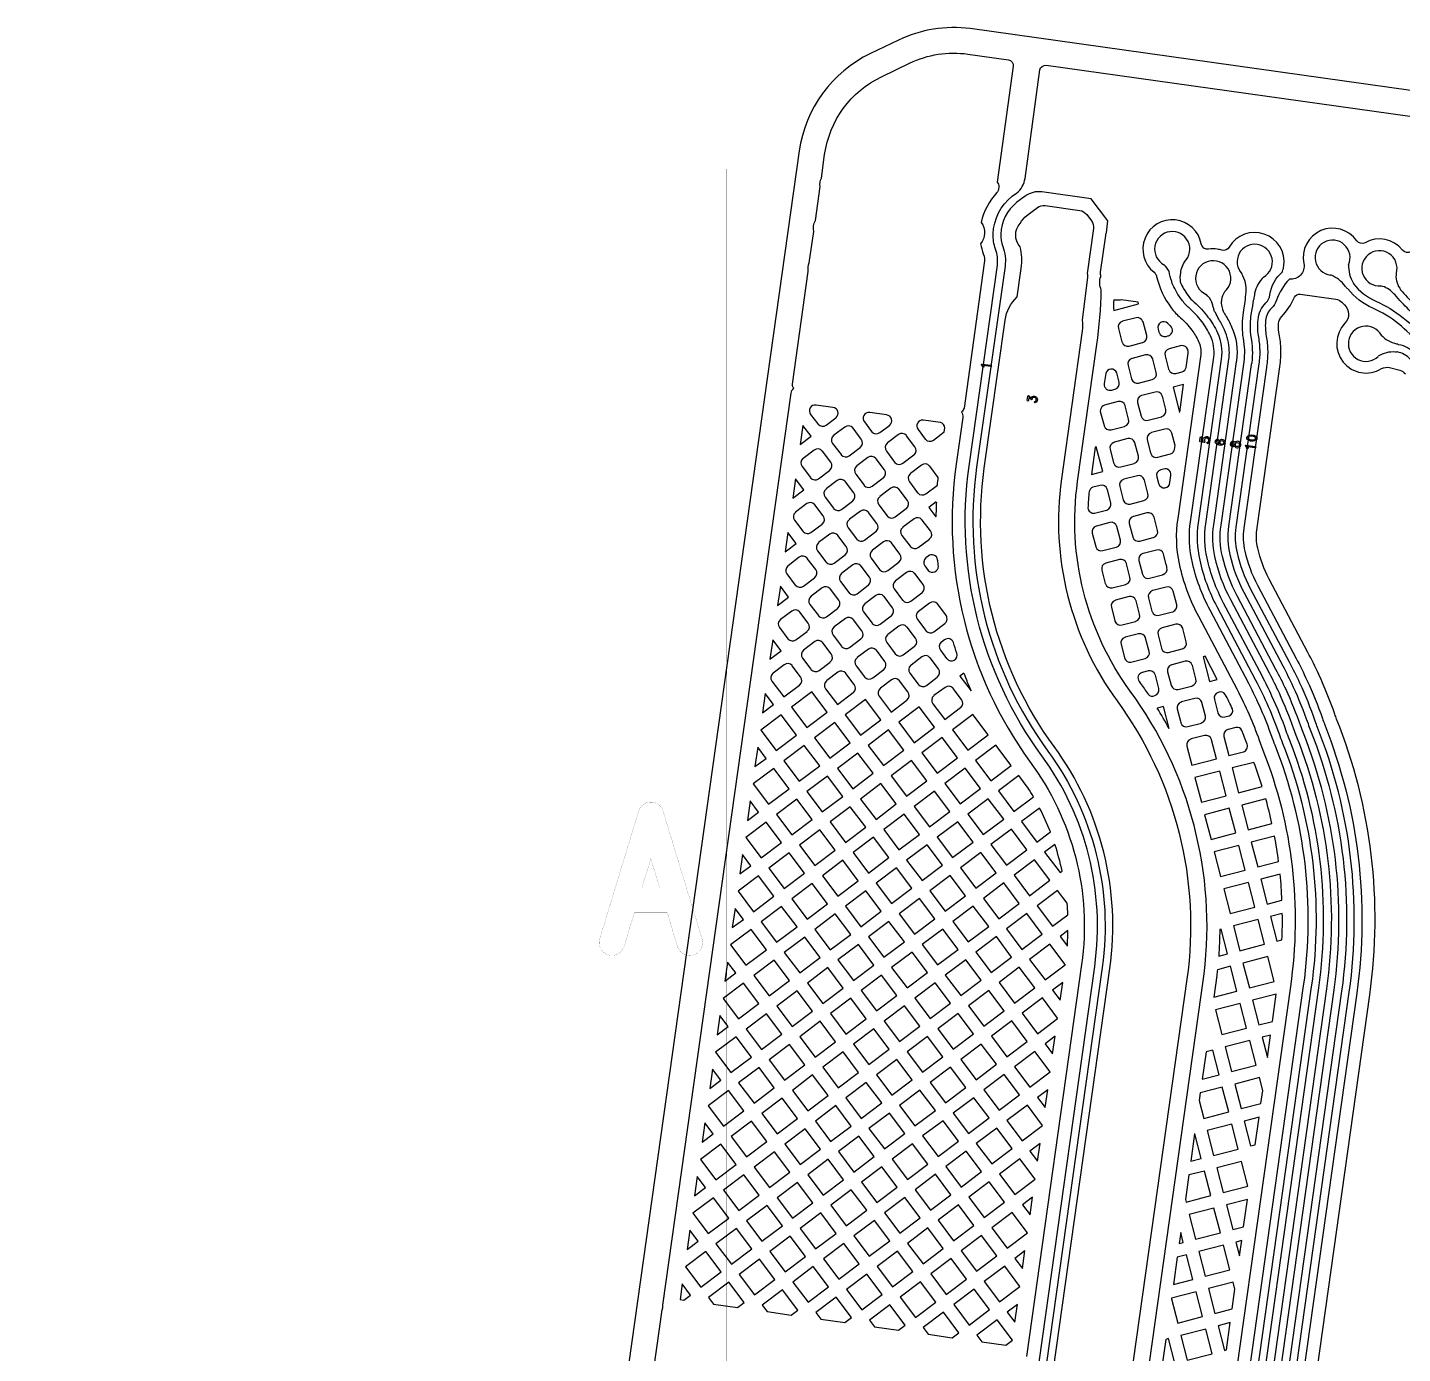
# Model space of a CAD drawing. Extents: x 150 to 463, y 50 to 272.
# Drawn here: x 189.76 to 200.52, y 166.16 to 176.54 of the extents above; entities that cross this region are included whole.
import ezdxf

# ---------------------------------------------------------------- set-up
doc = ezdxf.new("R2010")
doc.units = 0
for name, color, linetype in [('bak_bak_btr2-bcq4636', 9, 'Continuous'), ('bak_outline', 8, 'Continuous'), ('biaozhu1', 5, 'Continuous'), ('quyukuang', 6, 'Continuous')]:
    doc.layers.add(name, color=color, linetype=linetype)

# ---------------------------------------------------------------- blocks, each defined once
blk = doc.blocks.new('PAD_R6')
at = {"layer": 'quyukuang', "const_width": 0.5}
blk.add_lwpolyline([(0.25, 0, 1), (-0.25, 0, 1)], format="xyb", close=True, dxfattribs=at)

msp = doc.modelspace()

# ---------------------------------------------------------------- linework, layer by layer
at = {"layer": 'bak_bak_btr2-bcq4636'}
for p, q in [((198.806, 173.742), (198.725, 173.721)), ((195.826, 173.423), (195.805, 173.272)), ((195.767, 173.003), (195.746, 172.852)), ((196.87, 172.823), (196.812, 172.779)), ((196.812, 172.779), (196.867, 172.706)), ((195.708, 172.583), (195.687, 172.432)), ((195.649, 172.163), (195.627, 172.012)), ((195.59, 171.743), (195.568, 171.592)), ((197.086, 171.483), (197.055, 171.46)), ((197.055, 171.46), (197.142, 171.345)), ((195.531, 171.323), (195.509, 171.172)), ((195.472, 170.903), (195.45, 170.752)), ((195.413, 170.483), (195.391, 170.331)), ((197.679, 170.427), (197.538, 170.321)), ((197.799, 170.142), (197.718, 170.081)), ((195.354, 170.063), (195.332, 169.911)), ((195.295, 169.642), (195.273, 169.491)), ((199.579, 169.603), (199.486, 169.579)), ((197.901, 169.468), (197.84, 169.422)), ((197.84, 169.422), (197.896, 169.347)), ((195.235, 169.222), (195.214, 169.071)), ((197.86, 169.061), (197.781, 169.002)), ((197.84, 168.923), (197.86, 169.061)), ((197.781, 169.002), (197.84, 168.923)), ((199.532, 168.971), (199.346, 168.923)), ((195.176, 168.802), (195.155, 168.651)), ((197.801, 168.641), (197.722, 168.582)), ((197.722, 168.582), (197.781, 168.503)), ((197.781, 168.503), (197.801, 168.641)), ((199.487, 168.65), (199.421, 168.633)), ((199.421, 168.633), (199.462, 168.474)), ((199.462, 168.474), (199.487, 168.65)), ((195.117, 168.382), (195.096, 168.231)), ((197.742, 168.221), (197.663, 168.162)), ((197.663, 168.162), (197.722, 168.083)), ((197.722, 168.083), (197.742, 168.221)), ((195.058, 167.962), (195.037, 167.811)), ((199.397, 168.007), (199.281, 167.977)), ((197.682, 167.801), (197.603, 167.741)), ((197.603, 167.741), (197.663, 167.662)), ((197.663, 167.662), (197.682, 167.801)), ((194.999, 167.542), (194.978, 167.391)), ((197.623, 167.381), (197.545, 167.321)), ((197.545, 167.321), (197.604, 167.242)), ((197.604, 167.242), (197.623, 167.381)), ((199.306, 167.364), (199.141, 167.321)), ((194.94, 167.122), (194.919, 166.971)), ((198.784, 167.104), (198.772, 167.019)), ((197.564, 166.961), (197.486, 166.901)), ((197.545, 166.822), (197.564, 166.961)), ((199.261, 167.042), (199.216, 167.03)), ((199.216, 167.03), (199.244, 166.921)), ((199.244, 166.921), (199.261, 167.042)), ((197.486, 166.901), (197.545, 166.822)), ((194.881, 166.702), (194.864, 166.581)), ((197.505, 166.541), (197.426, 166.481)), ((197.486, 166.402), (197.505, 166.541)), ((197.426, 166.481), (197.486, 166.402)), ((199.171, 166.399), (199.076, 166.374))]:
    msp.add_line(p, q, dxfattribs=at)
for points in [[(194.077, 161.892), (194.725, 166.5, -0.0751), (194.73, 166.514, -0.086073), (194.73, 166.535), (195.733, 173.674, -0.179904), (195.754, 173.713, -0.179942), (195.743, 173.746), (195.867, 174.628, -0.123786), (195.876, 174.695), (195.911, 174.94, -0.16398), (195.923, 175.027), (195.96, 175.292, -0.12381), (195.97, 175.359), (195.996, 175.543, -0.250662), (196.441, 176.152), (196.661, 176.258, -0.148015), (197.118, 176.329), (197.435, 176.285, -0.356816), (197.473, 176.234), (197.346, 175.327, -0.205323), (197.36, 175.29), (197.357, 175.268, -0.131709), (197.344, 175.245, 0.136468), (197.222, 175.012, -0.342463), (197.217, 174.843, 0.048256), (197.238, 174.766, -0.124985), (197.246, 174.692), (197.087, 173.557, -0.17993), (197.067, 173.528, -0.179919), (197.077, 173.485), (197.025, 173.118, 0.193335), (197.6, 170.793, -0.197754), (198.008, 169.203), (197.577, 166.135, -0.08888)], [(196.881, 160.452), (198.11, 169.188, 0.195218), (197.696, 170.837, -0.195143), (197.127, 173.104), (197.348, 174.678, 0.125066), (197.334, 174.802, -0.098051), (197.315, 174.922, -0.222291), (197.465, 175.216), (197.498, 175.241, 0.19706), (197.565, 175.356), (197.68, 176.205, -0.357928), (197.731, 176.243), (205.284, 175.182, -0.356301)], [(197.66, 159.826), (198.967, 169.13, 0.190023), (198.388, 171.343, -0.195123), (197.976, 172.984), (198.127, 174.055, 0.028956), (198.162, 174.483, -0.197371), (198.158, 174.587, 0.01069), (198.156, 174.605, -0.081599), (198.155, 174.621), (198.196, 174.91, -0.104017), (198.203, 174.93), (198.212, 175.025), (198.083, 175.196), (197.695, 175.25, 0.195782), (197.567, 175.218), (197.501, 175.169, 0.22235), (197.375, 174.92, 0.097858), (197.391, 174.823, -0.124847), (197.408, 174.669), (197.186, 173.096, 0.195162), (197.744, 170.872, -0.195189), (198.169, 169.18), (196.938, 160.432, -0.201217)], [(196.93, 159.93), (198.229, 169.172, 0.195238), (197.793, 170.908, -0.195111), (197.246, 173.088), (197.409, 174.247, -0.172379), (197.503, 174.428), (197.535, 174.652, 0.096714), (197.526, 174.821, -0.382092), (197.527, 175.004, -0.101436), (197.579, 175.066), (197.661, 175.128, -0.16244), (197.722, 175.144), (197.994, 175.106, -0.162442), (198.048, 175.074), (198.085, 175.025, -0.162431), (198.101, 174.964), (198.051, 174.611, -0.072612), (198.054, 174.583), (198.012, 174.247, -0.070315), (198.012, 174.162), (197.85, 173.003, 0.195155), (198.285, 171.267, -0.19517), (198.832, 169.087), (197.533, 159.845, -0.178462)], [(198.784, 159.604), (200.103, 168.987, 0.129965), (199.855, 171.057, -0.008801), (199.836, 171.108, 0.02347), (199.717, 171.404, 0.013548), (199.635, 171.569), (199.331, 172.144, -0.064131), (199.227, 172.425, -0.092579), (199.218, 172.625), (199.398, 173.905, 0.041226), (199.405, 174.014, -0.02895), (199.404, 174.017, 0.041292), (199.392, 174.126, -0.065282), (199.389, 174.25, -0.170572), (199.451, 174.383, 0.161593), (199.482, 174.444, -0.179764), (199.58, 174.626), (199.581, 174.63, 0.046172), (199.591, 174.671, 0.824101), (199.164, 174.818, -0.34744), (199.105, 174.795, 0.038628), (199.07, 174.802, 0.074719), (199.002, 174.802, -0.408297), (198.944, 174.843, 1.449107), (198.575, 174.621)], [(200.586, 174.784, -0.385601), (200.519, 174.795, 0.366623), (200.227, 174.853, -0.384502), (200.161, 174.868, 0.816727), (199.747, 174.689, -0.515641), (199.634, 174.567, 0.10393), (199.533, 174.402, -0.10909), (199.494, 174.34, 0.170917), (199.448, 174.244, 0.064914), (199.451, 174.136, -0.039416), (199.464, 174.022, -0.03115), (199.464, 174.019, -0.042576), (199.458, 173.897, -0.01966), (199.454, 173.876), (199.277, 172.617, 0.09276), (199.285, 172.438, 0.064084), (199.384, 172.172), (199.688, 171.597, -0.01356), (199.771, 171.429, -0.02348), (199.893, 171.128, 0.008145), (199.91, 171.083, -0.031009), (199.911, 171.079, -0.129958), (200.162, 168.979), (198.843, 159.596, -0.171246)], [(198.575, 174.621), (198.583, 174.611, -0.131128), (198.595, 174.588, 0.106139), (198.709, 174.343, 0.053546), (198.782, 174.265, -0.053498), (198.87, 174.169, -0.052892), (198.923, 174.08, -0.132253), (198.94, 173.977), (198.76, 172.694, 0.091975), (198.771, 172.34, 0.067399), (198.922, 171.928), (199.225, 171.354, -0.036746), (199.398, 170.958), (199.427, 170.881, -0.131039), (199.642, 169.031), (198.334, 159.73, -0.163327), (196.639, 156.338, 0.131967), (195.213, 153.879), (195.165, 153.683, 0.021614), (195.078, 153.218), (188.652, 107.495, 0.030161), (188.537, 106.05, 0.077088), (189.033, 102.399)], [(200.098, 174.68, 0.149414), (200.134, 174.538, -0.05097), (200.136, 174.532, 0.124583), (200.311, 174.395, -0.127127), (200.701, 174.085), (201.614, 172.874, -0.198996), (201.731, 172.418), (200.029, 160.302, -0.012848), (199.941, 159.775), (199.894, 159.444, -0.170085), (197.668, 155.135, 0.036039), (197.312, 154.693, 0.094193), (196.714, 153.348), (196.696, 153.269, 0.017656), (196.647, 152.995), (190.198, 107.106, 0.197313)], [(200.471, 174.615, 0.202262), (200.498, 174.498, -0.1152), (200.505, 174.485, 0.024082), (200.612, 174.371, -0.038219), (200.782, 174.178), (201.71, 172.946, -0.198783), (201.85, 172.401), (200.147, 160.285, -0.012779), (200.059, 159.755), (200.013, 159.427, -0.169928), (197.753, 155.05, 0.035783), (197.41, 154.625, 0.094144), (196.831, 153.321), (196.814, 153.243, 0.017658), (196.766, 152.978), (190.316, 107.089, 0.19731)], [(198.437, 159.716), (199.746, 169.036, 0.129699), (199.523, 170.919, -0.009719), (199.496, 170.988, 0.037054), (199.316, 171.401), (199.013, 171.976, -0.066872), (198.872, 172.359, -0.014811), (198.863, 172.409, -0.074757), (198.86, 172.667), (199.042, 173.957, 0.072791), (199.041, 174.044, 0.069036), (199.016, 174.124, 0.054867), (198.949, 174.235, 0.051539), (198.85, 174.342, -0.054037), (198.791, 174.406, -0.063408), (198.723, 174.524, -0.209174), (198.714, 174.549, -0.038907), (198.692, 174.63, 0.086484), (198.652, 174.681)], [(198.813, 174.703, 0.144534), (198.78, 174.601, -0.121098), (198.776, 174.586, 0.004579), (198.776, 174.583, -0.035928), (198.779, 174.547, 0.065116), (198.841, 174.439, 0.051714), (198.889, 174.387, -0.051544), (198.997, 174.271, -0.054721), (199.071, 174.148, -0.146363), (199.1, 173.942), (198.92, 172.659, 0.090793), (198.932, 172.368, 0.066143), (199.066, 172.004), (199.369, 171.429, -0.037057), (199.553, 171.008, 0.009402), (199.578, 170.943, -0.021902), (199.579, 170.941, -0.129685), (199.806, 169.028), (198.496, 159.707, -0.163762)], [(198.674, 159.682), (199.984, 169.003, 0.129994), (199.744, 171.013, -0.008857), (199.723, 171.068, 0.023473), (199.608, 171.354, 0.013549), (199.529, 171.513), (199.225, 172.088, -0.064114), (199.11, 172.397, -0.092429), (199.099, 172.642), (199.279, 173.921, 0.086152), (199.274, 174.105, -0.074881), (199.272, 174.283), (199.281, 174.347, -0.093061), (199.284, 174.357), (199.291, 174.409, -0.081961), (199.291, 174.42, -0.033864), (199.296, 174.464, 0.146395), (199.262, 174.61)], [(190.138, 107.114), (196.588, 153.004, -0.017657), (196.638, 153.282), (196.655, 153.361, -0.130859), (197.626, 155.178, 0.170248), (199.835, 159.456), (199.882, 159.786, 0.012866), (199.969, 160.31), (201.672, 172.426, 0.198996), (201.566, 172.838), (200.653, 174.049, 0.127162), (200.287, 174.34, -0.122223), (200.092, 174.492, -0.174433), (200.076, 174.508, -0.034462), (200.073, 174.511, 0.138387), (199.957, 174.6)], [(190.257, 107.098), (196.706, 152.987, -0.017658), (196.755, 153.256), (196.772, 153.335, -0.130433), (197.71, 155.092, -0.01794), (197.711, 155.093, 0.021406), (198.152, 155.548, 0.148454), (199.955, 159.448), (200, 159.766, 0.012793), (200.088, 160.294), (201.791, 172.41, 0.198786), (201.662, 172.91), (200.734, 174.142, 0.038253), (200.57, 174.328, -0.024255), (200.459, 174.447, -0.137379), (200.446, 174.459, 0.143456), (200.351, 174.515)], [(199.433, 174.585, 0.143965), (199.361, 174.455, -0.033993), (199.355, 174.411, -0.08162), (199.351, 174.401), (199.342, 174.34, -0.093061), (199.339, 174.329), (199.331, 174.275, 0.074813), (199.333, 174.115, -0.041512), (199.344, 174.015, -0.042889), (199.339, 173.913, -0.025261), (199.336, 173.898), (199.158, 172.633, 0.092531), (199.168, 172.411, 0.064074), (199.278, 172.116), (199.582, 171.541, -0.013574), (199.662, 171.379, -0.023458), (199.78, 171.088, 0.008846), (199.8, 171.035, -0.129981), (200.043, 168.995), (198.733, 159.673, -0.137366)], [(198.555, 159.699), (199.865, 169.02, 0.129979), (199.633, 170.968, -0.009185), (199.61, 171.029, 0.023426), (199.498, 171.304, 0.013547), (199.423, 171.457), (199.119, 172.032, -0.06659), (198.99, 172.383, -0.090056), (198.979, 172.651), (199.161, 173.941, 0.040974), (199.164, 174.009, 0.097728), (199.127, 174.17, 0.033531), (199.082, 174.255, -0.036001), (199.055, 174.306, -0.173854), (199.045, 174.326, 0.008146), (199.044, 174.331, -0.016977), (199.036, 174.357, -0.004491), (199.028, 174.387, 0.101179), (198.982, 174.449)], [(199.126, 174.468, 0.09275), (199.103, 174.405, 0.040139), (199.101, 174.376, -0.043186), (199.11, 174.332, -0.026093), (199.11, 174.329, 0.035469), (199.133, 174.286, -0.03351), (199.182, 174.195, -0.140597), (199.22, 173.929, -0.036756), (199.219, 173.925, -0.008072), (199.218, 173.92), (199.039, 172.643, 0.090059), (199.048, 172.397, 0.06659), (199.172, 172.06), (199.476, 171.485, -0.013562), (199.553, 171.329, -0.023461), (199.666, 171.048, 0.009066), (199.688, 170.99, -0.025269), (199.689, 170.987, -0.020791), (199.69, 170.985, -0.129635), (199.925, 169.012), (198.615, 159.691, -0.163797)], [(198.946, 159.581), (200.264, 168.965, 0.130389), (200.004, 171.124, -0.007426), (199.99, 171.162, 0.023435), (199.865, 171.472), (199.865, 171.473, 0.013546), (199.779, 171.646), (199.476, 172.22, -0.064214), (199.386, 172.462, -0.09259), (199.379, 172.603), (199.56, 173.882), (199.56, 173.883, 0.042556), (199.567, 174.022, 0.015931), (199.567, 174.03, 0.037496), (199.552, 174.153, -0.054015), (199.55, 174.221, -0.142395), (199.572, 174.273, 0.089946), (199.674, 174.426, -0.279205), (199.719, 174.451), (199.999, 174.411, -0.133591), (200.046, 174.387, 0.011899), (200.066, 174.367, -0.413647), (200.069, 174.222, 0.881997), (200.355, 173.867, -0.1658), (200.419, 173.876), (200.499, 173.855, -0.131934), (200.542, 173.826)], [(200.354, 174.13, 0.165147), (200.473, 174.062, -0.114734), (200.487, 174.057, -0.145941), (200.62, 173.988, -0.077087), (200.626, 173.982), (201.518, 172.802, -0.117926), (201.61, 172.591, -0.079299), (201.611, 172.521), (199.758, 159.343, -0.166082), (197.581, 155.218, 0.030727), (197.263, 154.833, 0.004291), (197.213, 154.762, 0.094312), (196.596, 153.374), (196.579, 153.294, 0.017683), (196.528, 153.012), (190.079, 107.122, 0.197317)], [(190.019, 107.13), (196.469, 153.02, -0.017683), (196.521, 153.307), (196.538, 153.389, -0.130764), (197.537, 155.259, -0.015801), (197.544, 155.265, 0.021526), (197.973, 155.707, 0.143837), (199.699, 159.353), (201.552, 172.53, 0.079607), (201.551, 172.58, 0.117777), (201.47, 172.765), (200.583, 173.94, -0.028079), (200.581, 173.942, 0.148147), (200.478, 173.998, -0.113249), (200.463, 173.997, 0.164963), (200.33, 173.964)], [(197.538, 170.321), (197.658, 170.161), (197.763, 170.24, 0.025298), (197.679, 170.427)], [(197.718, 170.081), (197.839, 169.922), (197.855, 169.934, 0.026527), (197.799, 170.142)], [(199.486, 169.579), (199.536, 169.386), (199.576, 169.396, 0.014774), (199.579, 169.603)]]:
    msp.add_lwpolyline(points, format="xyb", dxfattribs=at)
for points in [[(198.256, 174.337), (198.259, 174.323), (198.453, 174.373), (198.45, 174.386), (198.316, 174.405, -0.053421), (198.287, 174.402, -0.051362), (198.259, 174.405, -0.004484)], [(198.296, 174.182), (198.323, 174.077, -0.056232), (198.324, 174.075, 0.406784), (198.379, 174.044), (198.484, 174.071, -0.056052), (198.486, 174.072, 0.406613), (198.517, 174.127), (198.489, 174.232, -0.056388), (198.488, 174.234, 0.406787), (198.434, 174.265), (198.329, 174.238, -0.055723), (198.326, 174.237, 0.406455)], [(198.607, 174.176), (198.613, 174.152, -0.055978), (198.614, 174.15, 0.405904), (198.669, 174.119), (198.683, 174.123, -0.039073), (198.687, 174.124, 0.59642), (198.703, 174.201, -0.010801), (198.684, 174.219, -0.02358), (198.681, 174.222, 0.773801)], [(198.371, 173.892), (198.398, 173.786, -0.056003), (198.399, 173.784, 0.406194), (198.454, 173.754), (198.559, 173.781, -0.055881), (198.561, 173.782, 0.406189), (198.592, 173.837), (198.565, 173.942, -0.056003), (198.564, 173.944, 0.40613), (198.509, 173.975), (198.404, 173.947, -0.055836), (198.401, 173.946, 0.406128)], [(198.661, 173.967), (198.689, 173.862, -0.055723), (198.69, 173.859, 0.406521), (198.744, 173.829), (198.794, 173.842, 0.284731), (198.826, 173.877), (198.841, 173.989, 0.071752), (198.839, 174.016, 0.360188), (198.79, 174.047), (198.694, 174.022, -0.055912), (198.692, 174.021, 0.406621)], [(198.185, 173.751, -0.051734), (198.185, 173.747, 0.537459), (198.243, 173.699), (198.269, 173.706, -0.05601), (198.271, 173.707, 0.406393), (198.301, 173.761), (198.283, 173.833, 0.751789), (198.196, 173.828)], [(198.446, 173.601), (198.473, 173.496, -0.056339), (198.474, 173.494, 0.406749), (198.529, 173.463), (198.634, 173.49, -0.055904), (198.636, 173.491, 0.406677), (198.667, 173.546), (198.64, 173.651, -0.056427), (198.639, 173.654, 0.406724), (198.584, 173.684), (198.479, 173.657, -0.056251), (198.477, 173.656, 0.406683)], [(195.886, 173.509), (195.943, 173.434, -0.055437), (195.945, 173.432, 0.407382), (196.007, 173.425), (196.083, 173.481, -0.057158), (196.085, 173.484, 0.66839), (196.061, 173.563), (195.929, 173.582, -0.056763), (195.926, 173.582, 0.668624)], [(198.154, 173.531), (198.183, 173.421, -0.056046), (198.184, 173.419, 0.406659), (198.238, 173.388), (198.344, 173.415, -0.056539), (198.346, 173.416, 0.40674), (198.376, 173.471), (198.349, 173.576, -0.055767), (198.348, 173.579, 0.406521), (198.294, 173.609), (198.188, 173.582, 0.284809), (198.156, 173.546)], [(196.058, 173.281), (196.124, 173.194, -0.055605), (196.126, 173.192, 0.407443), (196.188, 173.185), (196.274, 173.25, -0.056662), (196.276, 173.252, 0.407103), (196.283, 173.314), (196.218, 173.401, -0.055293), (196.216, 173.403, 0.407059), (196.154, 173.41), (196.067, 173.345, -0.055558), (196.066, 173.343, 0.407137)], [(196.307, 173.45), (196.363, 173.375, -0.056325), (196.365, 173.373, 0.406996), (196.427, 173.366), (196.503, 173.422, -0.057116), (196.505, 173.425, 0.668092), (196.481, 173.504), (196.349, 173.523, -0.056157), (196.346, 173.523, 0.668691)], [(196.727, 173.391), (196.783, 173.316, -0.056068), (196.785, 173.314, 0.407181), (196.847, 173.307), (196.932, 173.371), (196.937, 173.4, 0.351905), (196.902, 173.445), (196.769, 173.464, -0.056457), (196.766, 173.464, 0.668698)], [(196.479, 173.222), (196.544, 173.135, -0.05671), (196.546, 173.133, 0.407017), (196.608, 173.126), (196.694, 173.192, -0.055589), (196.696, 173.193, 0.406662), (196.703, 173.255), (196.638, 173.342, -0.05572), (196.636, 173.344, 0.406682), (196.574, 173.351), (196.487, 173.286, -0.055336), (196.486, 173.284, 0.407403)], [(198.231, 173.236), (198.258, 173.13, -0.055997), (198.259, 173.128, 0.406666), (198.314, 173.098), (198.419, 173.125, -0.056232), (198.421, 173.126, 0.406724), (198.452, 173.181), (198.424, 173.286, -0.055997), (198.423, 173.288, 0.406666), (198.369, 173.319), (198.264, 173.291, -0.056232), (198.261, 173.29, 0.406724)], [(198.521, 173.311), (198.548, 173.206, -0.056046), (198.549, 173.203, 0.406723), (198.604, 173.173), (198.704, 173.199, 0.284943), (198.735, 173.234), (198.739, 173.266), (198.715, 173.361, -0.05558), (198.714, 173.363, 0.406231), (198.659, 173.394), (198.554, 173.366, -0.056339), (198.552, 173.365, 0.406787)], [(195.819, 173.1), (195.884, 173.014, -0.055579), (195.886, 173.012, 0.407415), (195.948, 173.005), (196.035, 173.07, -0.056386), (196.037, 173.072, 0.40724), (196.044, 173.134), (195.979, 173.221, -0.055773), (195.977, 173.222, 0.407074), (195.915, 173.23), (195.828, 173.164, -0.055558), (195.826, 173.163, 0.407119)], [(196.239, 173.041), (196.304, 172.955, -0.055704), (196.306, 172.953, 0.407239), (196.368, 172.946), (196.455, 173.011, -0.056068), (196.457, 173.013, 0.407076), (196.464, 173.075), (196.399, 173.162, -0.055558), (196.397, 173.163, 0.407031), (196.335, 173.171), (196.248, 173.105, -0.055111), (196.246, 173.104, 0.407137)], [(196.659, 172.982), (196.724, 172.895, -0.05633), (196.726, 172.894, 0.406821), (196.788, 172.887), (196.879, 172.955, -0.004562), (196.885, 173.015), (196.819, 173.103, -0.056237), (196.817, 173.104, 0.406975), (196.755, 173.112), (196.668, 173.046, -0.056163), (196.666, 173.044, 0.406951)], [(195.999, 172.861), (196.065, 172.774, -0.055558), (196.066, 172.772, 0.407093), (196.129, 172.765), (196.215, 172.83, -0.056227), (196.217, 172.832, 0.40702), (196.224, 172.894), (196.159, 172.981, -0.055885), (196.157, 172.983, 0.406681), (196.095, 172.99), (196.008, 172.925, -0.055394), (196.007, 172.923, 0.406724)], [(198.306, 172.945), (198.333, 172.84, -0.055767), (198.334, 172.838, 0.406521), (198.389, 172.807), (198.494, 172.834, -0.05601), (198.496, 172.835, 0.406578), (198.527, 172.89), (198.499, 172.995, -0.056143), (198.498, 172.998, 0.406682), (198.444, 173.028), (198.339, 173.001, -0.056291), (198.336, 173, 0.40667)], [(198.596, 173.02), (198.609, 172.97, -0.035035), (198.611, 172.965, 0.830215), (198.699, 172.975), (198.706, 173.03, -0.051444), (198.706, 173.034, 0.537081), (198.649, 173.081), (198.629, 173.076, -0.056003), (198.627, 173.075, 0.406395)], [(196.419, 172.802), (196.485, 172.715, -0.055369), (196.487, 172.713, 0.406918), (196.549, 172.706), (196.635, 172.771, -0.056068), (196.637, 172.773, 0.406654), (196.645, 172.835), (196.579, 172.922, -0.055246), (196.577, 172.924, 0.406989), (196.515, 172.931), (196.428, 172.866, -0.056237), (196.427, 172.864, 0.406888)], [(198.057, 172.776, 0.42218), (198.108, 172.735), (198.203, 172.759, -0.05601), (198.206, 172.76, 0.406526), (198.236, 172.815), (198.209, 172.92, -0.05601), (198.208, 172.923, 0.406083), (198.153, 172.953), (198.096, 172.938, 0.258688), (198.067, 172.905, 0.015094)], [(195.76, 172.68), (195.825, 172.594, -0.055903), (195.827, 172.592, 0.407136), (195.889, 172.585), (195.976, 172.65, -0.056225), (195.978, 172.652, 0.406805), (195.985, 172.714), (195.919, 172.801, -0.056225), (195.918, 172.802, 0.406687), (195.856, 172.81), (195.769, 172.744, -0.055293), (195.767, 172.742, 0.40706)], [(196.18, 172.621), (196.245, 172.534, -0.055704), (196.247, 172.533, 0.407255), (196.309, 172.525), (196.396, 172.591, -0.056026), (196.398, 172.593, 0.40724), (196.405, 172.655), (196.34, 172.742, -0.056068), (196.338, 172.743, 0.407136), (196.276, 172.751), (196.189, 172.685, -0.055415), (196.187, 172.683, 0.407107)], [(196.6, 172.562), (196.665, 172.476, -0.055704), (196.667, 172.474, 0.406696), (196.729, 172.467), (196.816, 172.532, -0.05598), (196.818, 172.534, 0.406475), (196.825, 172.596), (196.76, 172.682, -0.055733), (196.758, 172.684, 0.407133), (196.696, 172.691), (196.609, 172.626, -0.055605), (196.607, 172.624, 0.407119)], [(198.091, 172.58), (198.118, 172.474, -0.056094), (198.119, 172.472, 0.406593), (198.173, 172.442), (198.279, 172.469, -0.055864), (198.281, 172.47, 0.406632), (198.311, 172.525), (198.284, 172.63, -0.055997), (198.283, 172.632, 0.406666), (198.229, 172.663), (198.123, 172.635, -0.056339), (198.121, 172.634, 0.406678)], [(198.381, 172.655), (198.408, 172.55, -0.055815), (198.409, 172.547, 0.406455), (198.464, 172.517), (198.569, 172.544, -0.056094), (198.571, 172.545, 0.406772), (198.602, 172.6), (198.575, 172.705, -0.055912), (198.574, 172.707, 0.406613), (198.519, 172.738), (198.414, 172.71, -0.056298), (198.411, 172.709, 0.40679)], [(195.94, 172.441), (196.006, 172.354, -0.055369), (196.008, 172.352, 0.406918), (196.07, 172.345), (196.156, 172.41, -0.056026), (196.158, 172.412, 0.407268), (196.165, 172.474), (196.1, 172.561, -0.056324), (196.098, 172.563, 0.406785), (196.036, 172.57), (195.949, 172.505, -0.055441), (195.948, 172.503, 0.406615)], [(196.36, 172.382), (196.426, 172.295, -0.055589), (196.428, 172.293, 0.406422), (196.49, 172.286), (196.576, 172.351, -0.055686), (196.578, 172.353, 0.40708), (196.585, 172.415), (196.52, 172.502, -0.056056), (196.518, 172.504, 0.407194), (196.456, 172.511), (196.37, 172.446, -0.055733), (196.368, 172.444, 0.406696)], [(198.456, 172.364), (198.483, 172.259, -0.056117), (198.484, 172.257, 0.406447), (198.539, 172.226), (198.642, 172.253, -0.076115), (198.645, 172.255, 0.40345), (198.676, 172.308, -0.001809), (198.674, 172.319, -0.004051), (198.67, 172.335), (198.65, 172.414, -0.056094), (198.649, 172.417, 0.406671), (198.594, 172.447), (198.489, 172.42, -0.056388), (198.487, 172.419, 0.40679)], [(195.701, 172.26), (195.766, 172.173, -0.055602), (195.768, 172.172, 0.406879), (195.83, 172.164), (195.917, 172.23, -0.056026), (195.919, 172.232, 0.406933), (195.926, 172.294), (195.86, 172.381, -0.055988), (195.859, 172.382, 0.406874), (195.796, 172.39), (195.71, 172.324, -0.055605), (195.708, 172.322, 0.406915)], [(196.78, 172.323), (196.806, 172.288, 0.707426), (196.886, 172.32, -0.003568), (196.881, 172.366, -0.046583), (196.88, 172.371, 0.597706), (196.806, 172.399), (196.789, 172.387, -0.056361), (196.788, 172.385, 0.406687)], [(198.166, 172.289), (198.193, 172.184, -0.056298), (198.194, 172.182, 0.40679), (198.248, 172.151), (198.354, 172.178, -0.056388), (198.356, 172.179, 0.406667), (198.386, 172.234), (198.359, 172.339, -0.056298), (198.358, 172.342, 0.40679), (198.304, 172.372), (198.198, 172.345, -0.056388), (198.196, 172.344, 0.406667)], [(196.121, 172.201), (196.186, 172.114, -0.055558), (196.188, 172.113, 0.406518), (196.25, 172.105), (196.337, 172.171, -0.055925), (196.339, 172.173, 0.407076), (196.346, 172.235), (196.281, 172.321, -0.056195), (196.279, 172.323, 0.407179), (196.217, 172.33), (196.13, 172.265, -0.055605), (196.128, 172.263, 0.406625)], [(196.541, 172.142), (196.606, 172.055, -0.055246), (196.608, 172.054, 0.406987), (196.67, 172.046), (196.757, 172.112, -0.056026), (196.759, 172.113, 0.407279), (196.766, 172.176), (196.701, 172.262, -0.05575), (196.699, 172.264, 0.406742), (196.637, 172.271), (196.55, 172.206, -0.056192), (196.548, 172.204, 0.406168)], [(195.881, 172.021), (195.947, 171.934, -0.055704), (195.948, 171.932, 0.406696), (196.011, 171.925), (196.097, 171.99, -0.056019), (196.099, 171.992, 0.406724), (196.106, 172.054), (196.041, 172.141, -0.056538), (196.039, 172.143, 0.407075), (195.977, 172.15), (195.89, 172.085, -0.055704), (195.889, 172.083, 0.407109)], [(198.531, 172.074), (198.558, 171.969, -0.056339), (198.559, 171.966, 0.406734), (198.614, 171.936), (198.719, 171.963, -0.056442), (198.722, 171.964, 0.40679), (198.752, 172.019), (198.725, 172.124, -0.056388), (198.724, 172.126, 0.406743), (198.669, 172.157), (198.564, 172.13, -0.056388), (198.562, 172.129, 0.40674)], [(196.301, 171.962), (196.367, 171.875, -0.055459), (196.369, 171.873, 0.407222), (196.431, 171.866), (196.517, 171.931, -0.055856), (196.519, 171.933, 0.406919), (196.526, 171.995), (196.461, 172.082, -0.056192), (196.459, 172.084, 0.406565), (196.397, 172.091), (196.31, 172.026, -0.056365), (196.309, 172.024, 0.407006)], [(196.722, 171.903), (196.787, 171.816, -0.055558), (196.789, 171.814, 0.406649), (196.851, 171.807), (196.937, 171.872, -0.059459), (196.938, 171.873, 0.283398), (196.953, 171.917, -0.001279), (196.95, 171.932), (196.881, 172.023, -0.055885), (196.879, 172.025, 0.406819), (196.817, 172.032), (196.731, 171.966, -0.055605), (196.729, 171.965, 0.406625)], [(198.241, 171.999), (198.268, 171.894, -0.056251), (198.269, 171.891, 0.406733), (198.324, 171.861), (198.429, 171.888, -0.056388), (198.431, 171.889, 0.40674), (198.462, 171.944), (198.434, 172.049, -0.055723), (198.433, 172.051, 0.406459), (198.379, 172.082), (198.274, 172.054, -0.056232), (198.271, 172.053, 0.406784)], [(195.642, 171.84), (195.707, 171.753, -0.055605), (195.709, 171.752, 0.406729), (195.771, 171.744), (195.858, 171.81, -0.056366), (195.86, 171.812, 0.406606), (195.867, 171.874), (195.802, 171.96, -0.055856), (195.8, 171.962, 0.407057), (195.738, 171.969), (195.651, 171.904, -0.055605), (195.649, 171.902, 0.407107)], [(196.062, 171.781), (196.127, 171.694, -0.055312), (196.129, 171.693, 0.407102), (196.191, 171.685), (196.278, 171.751, -0.056068), (196.28, 171.752, 0.40737), (196.287, 171.815), (196.222, 171.901, -0.056324), (196.22, 171.903, 0.40673), (196.158, 171.91), (196.071, 171.845, -0.055875), (196.069, 171.843, 0.406414)], [(196.482, 171.722), (196.547, 171.635, -0.055903), (196.549, 171.634, 0.406873), (196.611, 171.626), (196.698, 171.692, -0.055414), (196.7, 171.693, 0.406736), (196.707, 171.756), (196.642, 171.842, -0.056232), (196.64, 171.844, 0.406876), (196.578, 171.851), (196.491, 171.786, -0.055898), (196.489, 171.784, 0.407148)], [(198.606, 171.783), (198.634, 171.678, -0.056257), (198.634, 171.676, 0.406123), (198.689, 171.645), (198.794, 171.673, -0.055829), (198.797, 171.674, 0.406245), (198.827, 171.728), (198.8, 171.834, -0.056214), (198.799, 171.836, 0.406067), (198.744, 171.866), (198.639, 171.839, -0.055725), (198.637, 171.838, 0.406242)], [(195.822, 171.601), (195.888, 171.514, -0.055394), (195.889, 171.512, 0.407162), (195.952, 171.505), (196.038, 171.57, -0.055856), (196.04, 171.572, 0.407256), (196.047, 171.634), (195.982, 171.721, -0.056056), (195.98, 171.723, 0.406725), (195.918, 171.73), (195.831, 171.664, -0.056369), (195.83, 171.663, 0.406385)], [(196.902, 171.663), (196.951, 171.598, -0.045036), (196.954, 171.595, 0.848808), (197.03, 171.639, -0.006546), (197.005, 171.722, -0.017078), (197.004, 171.723, 0.505453), (196.935, 171.745), (196.911, 171.727, -0.056775), (196.909, 171.725, 0.406452)], [(198.316, 171.708), (198.345, 171.596, 0.334046), (198.392, 171.569), (198.504, 171.598, -0.05573), (198.506, 171.599, 0.406181), (198.537, 171.653), (198.509, 171.758, -0.055575), (198.508, 171.761, 0.406511), (198.454, 171.791), (198.349, 171.764, -0.056388), (198.346, 171.763, 0.406714)], [(196.242, 171.541), (196.308, 171.455, -0.055415), (196.31, 171.453, 0.407107), (196.372, 171.446), (196.458, 171.511, -0.055579), (196.46, 171.513, 0.407325), (196.467, 171.575), (196.402, 171.662, -0.056227), (196.4, 171.663, 0.407179), (196.338, 171.671), (196.251, 171.605, -0.055898), (196.25, 171.604, 0.407092)], [(196.663, 171.482), (196.728, 171.396, -0.055562), (196.73, 171.394, 0.406805), (196.792, 171.387), (196.878, 171.452, -0.055898), (196.88, 171.454, 0.407256), (196.887, 171.516), (196.822, 171.603, -0.056372), (196.82, 171.604, 0.40708), (196.758, 171.612), (196.672, 171.546, -0.056504), (196.67, 171.545, 0.406645)], [(195.583, 171.42), (195.676, 171.297), (195.799, 171.39, -0.056059), (195.801, 171.391, 0.406598), (195.808, 171.454), (195.742, 171.54, -0.056232), (195.741, 171.542, 0.40648), (195.679, 171.549), (195.592, 171.484, -0.056192), (195.59, 171.482, 0.406491)], [(196.003, 171.361), (196.096, 171.238), (196.219, 171.331, -0.055562), (196.221, 171.332, 0.406936), (196.228, 171.395), (196.163, 171.481, -0.056056), (196.161, 171.483, 0.407194), (196.099, 171.49), (196.012, 171.425, -0.056001), (196.01, 171.423, 0.406712)], [(198.458, 171.418, 0.002411), (198.469, 171.402, -0.007944), (198.528, 171.318, 0.330476), (198.581, 171.308, 0.4065), (198.612, 171.363), (198.585, 171.468, -0.056117), (198.584, 171.47, 0.406259), (198.529, 171.501), (198.484, 171.489, -0.047258), (198.481, 171.488, 0.525113)], [(198.681, 171.493), (198.709, 171.388, -0.056388), (198.71, 171.386, 0.40679), (198.764, 171.355), (198.869, 171.382, -0.056388), (198.872, 171.383, 0.406667), (198.902, 171.438), (198.875, 171.543, -0.056388), (198.874, 171.545, 0.406737), (198.819, 171.576), (198.714, 171.549, -0.056232), (198.712, 171.548, 0.406686)], [(196.423, 171.302), (196.516, 171.179), (196.639, 171.272, -0.056026), (196.641, 171.273, 0.40692), (196.648, 171.336), (196.583, 171.422, -0.056019), (196.581, 171.424, 0.407149), (196.519, 171.431), (196.432, 171.366, -0.056662), (196.43, 171.364, 0.406987)], [(196.843, 171.243), (196.936, 171.12), (197.059, 171.213, -0.055293), (197.061, 171.214, 0.407106), (197.068, 171.277), (197.003, 171.363, -0.056019), (197.001, 171.365, 0.406834), (196.939, 171.372), (196.852, 171.307, -0.055605), (196.85, 171.305, 0.406711)], [(198.757, 171.203), (198.784, 171.097, -0.056298), (198.785, 171.095, 0.406733), (198.839, 171.065), (198.945, 171.092, -0.056135), (198.947, 171.093, 0.406784), (198.977, 171.147), (198.95, 171.253, -0.056348), (198.949, 171.255, 0.406714), (198.895, 171.285), (198.789, 171.258, -0.056094), (198.787, 171.257, 0.406743)], [(199.047, 171.278), (199.074, 171.172, -0.056052), (199.075, 171.17, 0.406421), (199.13, 171.14), (199.163, 171.148, 0.382947), (199.189, 171.203, 0.011167), (199.132, 171.317, 0.351118), (199.077, 171.332, 0.4065)], [(199.122, 170.987), (199.161, 170.838), (199.274, 170.867, 0.43635), (199.303, 170.926, 0.010244), (199.262, 171.035, 0.31423), (199.216, 171.059), (199.155, 171.043, -0.056298), (199.153, 171.042, 0.406673)], [(198.832, 170.912), (198.87, 170.763), (199.064, 170.813), (199.025, 170.962, -0.056214), (199.024, 170.965, 0.406079), (198.97, 170.995), (198.864, 170.968, -0.055582), (198.862, 170.967, 0.406169)], [(199.186, 170.741), (199.236, 170.547), (199.422, 170.595, 0.014289), (199.357, 170.785)], [(197.357, 170.561), (197.477, 170.401), (197.631, 170.516, 0.009682), (197.59, 170.583), (197.517, 170.681)], [(199.261, 170.451), (199.311, 170.257), (199.498, 170.305, 0.014247), (199.45, 170.499)], [(199.336, 170.16), (199.386, 169.966), (199.55, 170.009, 0.01431), (199.518, 170.207)], [(199.411, 169.87), (199.461, 169.676), (199.576, 169.706, 0.014481), (199.562, 169.909)], [(197.659, 169.661), (197.78, 169.502), (197.9, 169.592, 0.011122), (197.894, 169.682), (197.819, 169.782)], [(199.081, 169.268), (199.149, 169.285), (199.099, 169.479), (199.089, 169.477, -0.016253)], [(199.043, 168.948), (199.224, 168.995), (199.174, 169.189), (199.071, 169.162, -0.003479), (199.066, 169.118, -0.008714), (199.066, 169.117)]]:
    msp.add_lwpolyline(points, format="xyb", close=True, dxfattribs=at)
for points in [[(198.725, 173.721), (198.775, 173.527), (198.776, 173.527), (198.806, 173.742)], [(195.805, 173.272), (195.891, 173.337), (195.826, 173.423)], [(195.746, 172.852), (195.832, 172.917), (195.767, 173.003)], [(195.687, 172.432), (195.773, 172.497), (195.708, 172.583)], [(195.627, 172.012), (195.714, 172.077), (195.649, 172.163)], [(195.568, 171.592), (195.655, 171.657), (195.59, 171.743)], [(199.07, 171.434), (198.974, 171.616), (198.96, 171.612)], [(198.96, 171.612), (199.01, 171.419), (199.07, 171.434)], [(195.509, 171.172), (195.596, 171.237), (195.531, 171.323)], [(198.692, 171.051), (198.648, 171.222), (198.6, 171.209)], [(195.45, 170.752), (195.537, 170.816), (195.472, 170.903)], [(195.391, 170.331), (195.478, 170.396), (195.413, 170.483)], [(195.332, 169.911), (195.418, 169.976), (195.354, 170.063)], [(195.273, 169.491), (195.36, 169.556), (195.295, 169.642)], [(195.214, 169.071), (195.301, 169.136), (195.235, 169.222)], [(199.346, 168.923), (199.396, 168.73), (199.502, 168.757), (199.532, 168.971)], [(195.155, 168.651), (195.241, 168.716), (195.176, 168.802)], [(195.096, 168.231), (195.182, 168.296), (195.117, 168.382)], [(195.037, 167.811), (195.123, 167.876), (195.058, 167.962)], [(199.281, 167.977), (199.331, 167.783), (199.367, 167.792), (199.397, 168.007)], [(194.978, 167.391), (195.064, 167.456), (194.999, 167.542)], [(199.141, 167.321), (199.191, 167.127), (199.276, 167.149), (199.306, 167.364)], [(194.919, 166.971), (195.005, 167.036), (194.94, 167.122)], [(198.772, 167.019), (198.803, 167.027), (198.784, 167.104)], [(194.864, 166.581), (194.894, 166.576), (194.946, 166.615), (194.881, 166.702)], [(199.076, 166.374), (199.126, 166.181), (199.141, 166.185), (199.171, 166.399)]]:
    msp.add_lwpolyline(points, dxfattribs=at)
for points in [[(198.085, 173.039), (198.173, 173.061), (198.122, 173.255), (198.115, 173.253)], [(195.736, 171.217), (195.856, 171.057), (196.016, 171.178), (195.896, 171.337)], [(196.156, 171.158), (196.276, 170.998), (196.436, 171.119), (196.316, 171.278)], [(195.496, 171.036), (195.616, 170.877), (195.776, 170.997), (195.656, 171.157)], [(196.576, 171.099), (196.696, 170.939), (196.856, 171.06), (196.736, 171.219)], [(196.996, 171.04), (197.116, 170.88), (197.276, 171), (197.156, 171.16)], [(195.916, 170.977), (196.037, 170.818), (196.196, 170.938), (196.076, 171.098)], [(196.336, 170.918), (196.457, 170.759), (196.616, 170.879), (196.496, 171.039)], [(196.756, 170.859), (196.877, 170.7), (197.037, 170.82), (196.916, 170.98)], [(195.677, 170.797), (195.797, 170.637), (195.957, 170.757), (195.836, 170.917)], [(196.097, 170.738), (196.217, 170.578), (196.377, 170.699), (196.257, 170.858)], [(197.177, 170.8), (197.297, 170.641), (197.457, 170.761), (197.336, 170.92)], [(195.437, 170.616), (195.557, 170.457), (195.717, 170.577), (195.597, 170.737)], [(196.517, 170.679), (196.637, 170.519), (196.797, 170.639), (196.677, 170.799)], [(196.937, 170.62), (197.057, 170.46), (197.217, 170.58), (197.097, 170.74)], [(195.857, 170.557), (195.977, 170.398), (196.137, 170.518), (196.017, 170.678)], [(196.277, 170.498), (196.398, 170.338), (196.557, 170.459), (196.437, 170.619)], [(198.895, 170.666), (198.945, 170.472), (199.139, 170.522), (199.089, 170.716)], [(196.698, 170.439), (196.818, 170.28), (196.977, 170.4), (196.857, 170.559)], [(195.618, 170.377), (195.738, 170.217), (195.898, 170.337), (195.777, 170.497)], [(196.038, 170.318), (196.158, 170.158), (196.318, 170.278), (196.197, 170.438)], [(197.118, 170.38), (197.238, 170.22), (197.398, 170.341), (197.277, 170.5)], [(198.97, 170.375), (199.021, 170.182), (199.214, 170.232), (199.164, 170.426)], [(195.378, 170.196), (195.498, 170.037), (195.658, 170.157), (195.538, 170.316)], [(196.458, 170.259), (196.578, 170.099), (196.738, 170.219), (196.618, 170.379)], [(196.878, 170.2), (196.998, 170.04), (197.158, 170.16), (197.038, 170.32)], [(195.798, 170.137), (195.919, 169.977), (196.078, 170.098), (195.958, 170.257)], [(196.218, 170.078), (196.339, 169.918), (196.498, 170.039), (196.378, 170.198)], [(197.298, 170.141), (197.419, 169.981), (197.578, 170.101), (197.458, 170.261)], [(196.638, 170.019), (196.759, 169.859), (196.918, 169.98), (196.798, 170.139)], [(197.059, 169.96), (197.179, 169.8), (197.339, 169.921), (197.218, 170.08)], [(199.046, 170.085), (199.096, 169.891), (199.289, 169.941), (199.239, 170.135)], [(195.559, 169.957), (195.679, 169.797), (195.839, 169.917), (195.718, 170.077)], [(195.979, 169.897), (196.099, 169.738), (196.259, 169.858), (196.138, 170.018)], [(197.479, 169.901), (197.599, 169.741), (197.759, 169.862), (197.638, 170.021)], [(195.319, 169.776), (195.439, 169.616), (195.599, 169.737), (195.479, 169.896)], [(196.399, 169.838), (196.519, 169.679), (196.679, 169.799), (196.558, 169.959)], [(196.819, 169.779), (196.939, 169.62), (197.099, 169.74), (196.979, 169.9)], [(195.739, 169.717), (195.86, 169.557), (196.019, 169.678), (195.899, 169.837)], [(196.159, 169.658), (196.28, 169.498), (196.439, 169.619), (196.319, 169.778)], [(197.239, 169.72), (197.359, 169.561), (197.519, 169.681), (197.399, 169.841)], [(199.121, 169.795), (199.171, 169.601), (199.364, 169.651), (199.314, 169.845)], [(195.5, 169.536), (195.62, 169.377), (195.78, 169.497), (195.659, 169.657)], [(196.579, 169.599), (196.7, 169.439), (196.859, 169.559), (196.739, 169.719)], [(196.999, 169.54), (197.12, 169.38), (197.28, 169.501), (197.159, 169.66)], [(195.92, 169.477), (196.04, 169.318), (196.2, 169.438), (196.079, 169.598)], [(197.42, 169.481), (197.54, 169.321), (197.7, 169.441), (197.579, 169.601)], [(199.196, 169.504), (199.246, 169.31), (199.439, 169.361), (199.389, 169.554)], [(195.26, 169.356), (195.38, 169.196), (195.54, 169.317), (195.42, 169.476)], [(196.34, 169.418), (196.46, 169.259), (196.62, 169.379), (196.499, 169.539)], [(196.76, 169.359), (196.88, 169.2), (197.04, 169.32), (196.92, 169.48)], [(195.68, 169.297), (195.801, 169.137), (195.96, 169.258), (195.84, 169.417)], [(196.1, 169.238), (196.221, 169.078), (196.38, 169.198), (196.26, 169.358)], [(197.18, 169.3), (197.3, 169.141), (197.46, 169.261), (197.34, 169.421)], [(197.6, 169.241), (197.721, 169.082), (197.879, 169.201), (197.879, 169.203), (197.76, 169.362)], [(195.441, 169.116), (195.561, 168.957), (195.721, 169.077), (195.6, 169.237)], [(196.52, 169.179), (196.641, 169.019), (196.8, 169.139), (196.68, 169.299)], [(196.94, 169.12), (197.061, 168.96), (197.22, 169.08), (197.1, 169.24)], [(199.271, 169.214), (199.321, 169.02), (199.515, 169.07), (199.465, 169.264)], [(195.861, 169.057), (195.981, 168.898), (196.141, 169.018), (196.02, 169.178)], [(196.281, 168.998), (196.401, 168.839), (196.561, 168.959), (196.44, 169.119)], [(197.361, 169.061), (197.481, 168.901), (197.641, 169.021), (197.52, 169.181)], [(195.201, 168.936), (195.321, 168.776), (195.481, 168.897), (195.361, 169.056)], [(196.701, 168.939), (196.821, 168.78), (196.981, 168.9), (196.861, 169.06)], [(195.621, 168.877), (195.741, 168.717), (195.901, 168.837), (195.781, 168.997)], [(196.041, 168.818), (196.162, 168.658), (196.321, 168.778), (196.201, 168.938)], [(197.121, 168.88), (197.241, 168.721), (197.401, 168.841), (197.281, 169)], [(197.541, 168.821), (197.661, 168.661), (197.82, 168.781), (197.82, 168.783), (197.701, 168.941)], [(199.056, 168.848), (199.106, 168.654), (199.299, 168.705), (199.249, 168.898)], [(195.382, 168.696), (195.502, 168.537), (195.662, 168.657), (195.541, 168.817)], [(196.461, 168.759), (196.582, 168.599), (196.741, 168.719), (196.621, 168.879)], [(196.881, 168.7), (197.002, 168.54), (197.161, 168.66), (197.041, 168.82)], [(195.802, 168.637), (195.922, 168.478), (196.082, 168.598), (195.961, 168.758)], [(196.222, 168.578), (196.342, 168.419), (196.502, 168.539), (196.381, 168.699)], [(197.302, 168.641), (197.422, 168.481), (197.581, 168.601), (197.461, 168.761)], [(195.142, 168.516), (195.262, 168.356), (195.422, 168.476), (195.302, 168.636)], [(195.562, 168.457), (195.682, 168.297), (195.842, 168.417), (195.722, 168.577)], [(196.642, 168.519), (196.762, 168.36), (196.922, 168.48), (196.802, 168.639)], [(197.062, 168.46), (197.182, 168.3), (197.342, 168.421), (197.222, 168.58)], [(199.131, 168.558), (199.181, 168.364), (199.374, 168.414), (199.324, 168.608)], [(195.982, 168.398), (196.103, 168.238), (196.262, 168.358), (196.142, 168.518)], [(197.482, 168.401), (197.602, 168.241), (197.761, 168.361), (197.761, 168.362), (197.642, 168.521)], [(198.952, 168.305), (199.084, 168.339), (199.034, 168.533), (198.982, 168.519)], [(195.322, 168.276), (195.443, 168.117), (195.602, 168.237), (195.482, 168.396)], [(196.402, 168.339), (196.523, 168.179), (196.682, 168.299), (196.562, 168.459)], [(196.822, 168.28), (196.943, 168.12), (197.102, 168.24), (196.982, 168.4)], [(195.743, 168.217), (195.863, 168.057), (196.023, 168.178), (195.902, 168.338)], [(196.163, 168.158), (196.283, 167.998), (196.443, 168.119), (196.322, 168.278)], [(197.242, 168.221), (197.363, 168.061), (197.522, 168.181), (197.402, 168.341)], [(199.206, 168.267), (199.256, 168.074), (199.412, 168.114), (199.426, 168.215), (199.399, 168.317)], [(195.083, 168.096), (195.203, 167.936), (195.363, 168.056), (195.243, 168.216)], [(195.503, 168.037), (195.623, 167.877), (195.783, 167.997), (195.663, 168.157)], [(196.583, 168.099), (196.703, 167.939), (196.863, 168.06), (196.742, 168.219)], [(197.003, 168.04), (197.123, 167.88), (197.283, 168.001), (197.163, 168.16)], [(198.929, 168.139), (198.965, 167.998), (199.159, 168.049), (199.109, 168.242), (198.937, 168.198)], [(195.923, 167.977), (196.043, 167.818), (196.203, 167.938), (196.083, 168.098)], [(196.343, 167.919), (196.464, 167.759), (196.623, 167.879), (196.503, 168.039)], [(197.423, 167.981), (197.543, 167.821), (197.702, 167.941), (197.702, 167.942), (197.583, 168.101)], [(195.263, 167.856), (195.384, 167.696), (195.543, 167.817), (195.423, 167.976)], [(196.763, 167.86), (196.884, 167.7), (197.043, 167.82), (196.923, 167.98)], [(198.99, 167.902), (199.041, 167.708), (199.234, 167.758), (199.184, 167.952)], [(195.684, 167.797), (195.804, 167.637), (195.963, 167.758), (195.843, 167.917)], [(196.104, 167.738), (196.224, 167.578), (196.384, 167.699), (196.263, 167.858)], [(197.183, 167.8), (197.304, 167.641), (197.463, 167.761), (197.343, 167.921)], [(198.862, 167.662), (198.944, 167.683), (198.894, 167.877), (198.892, 167.876)], [(195.024, 167.676), (195.144, 167.516), (195.304, 167.636), (195.184, 167.796)], [(195.444, 167.616), (195.564, 167.457), (195.724, 167.577), (195.604, 167.737)], [(196.524, 167.679), (196.644, 167.519), (196.804, 167.64), (196.683, 167.799)], [(196.944, 167.62), (197.064, 167.46), (197.224, 167.581), (197.104, 167.74)], [(195.864, 167.557), (195.984, 167.398), (196.144, 167.518), (196.024, 167.678)], [(196.284, 167.498), (196.404, 167.339), (196.564, 167.459), (196.444, 167.619)], [(197.364, 167.561), (197.484, 167.401), (197.643, 167.521), (197.643, 167.522), (197.524, 167.681)], [(199.066, 167.611), (199.116, 167.418), (199.309, 167.468), (199.259, 167.661)], [(195.205, 167.436), (195.325, 167.276), (195.484, 167.397), (195.364, 167.556)], [(195.625, 167.377), (195.745, 167.217), (195.904, 167.338), (195.784, 167.497)], [(196.704, 167.439), (196.825, 167.28), (196.984, 167.4), (196.864, 167.56)], [(197.124, 167.38), (197.245, 167.221), (197.404, 167.341), (197.284, 167.501)], [(198.82, 167.363), (198.825, 167.342), (199.019, 167.393), (198.969, 167.586), (198.847, 167.555)], [(196.045, 167.318), (196.165, 167.158), (196.325, 167.279), (196.204, 167.438)], [(194.965, 167.255), (195.085, 167.096), (195.245, 167.216), (195.125, 167.376)], [(195.385, 167.196), (195.505, 167.037), (195.665, 167.157), (195.545, 167.317)], [(196.465, 167.259), (196.585, 167.099), (196.745, 167.22), (196.624, 167.379)], [(196.885, 167.2), (197.005, 167.04), (197.165, 167.16), (197.044, 167.32)], [(198.85, 167.246), (198.9, 167.052), (199.094, 167.102), (199.044, 167.296)], [(195.805, 167.137), (195.925, 166.978), (196.085, 167.098), (195.965, 167.258)], [(196.225, 167.078), (196.345, 166.919), (196.505, 167.039), (196.385, 167.199)], [(197.305, 167.141), (197.425, 166.981), (197.584, 167.101), (197.584, 167.102), (197.465, 167.261)], [(195.145, 167.016), (195.266, 166.856), (195.425, 166.977), (195.305, 167.136)], [(195.566, 166.957), (195.686, 166.797), (195.845, 166.918), (195.725, 167.077)], [(196.645, 167.019), (196.766, 166.86), (196.925, 166.98), (196.805, 167.14)], [(197.065, 166.96), (197.186, 166.801), (197.345, 166.921), (197.225, 167.081)], [(195.986, 166.898), (196.106, 166.738), (196.265, 166.859), (196.145, 167.018)], [(196.406, 166.839), (196.526, 166.679), (196.686, 166.799), (196.565, 166.959)], [(198.925, 166.955), (198.975, 166.762), (199.169, 166.812), (199.119, 167.005)], [(194.906, 166.835), (195.026, 166.676), (195.186, 166.796), (195.066, 166.956)], [(195.326, 166.776), (195.446, 166.617), (195.606, 166.737), (195.486, 166.897)], [(196.826, 166.78), (196.946, 166.62), (197.106, 166.74), (196.986, 166.9)], [(198.726, 166.697), (198.879, 166.737), (198.829, 166.93), (198.757, 166.912)], [(195.746, 166.717), (195.866, 166.558), (196.026, 166.678), (195.906, 166.838)], [(196.166, 166.658), (196.286, 166.499), (196.446, 166.619), (196.326, 166.779)], [(197.246, 166.721), (197.366, 166.561), (197.525, 166.681), (197.525, 166.682), (197.406, 166.841)], [(195.086, 166.596), (195.125, 166.544), (195.314, 166.517), (195.366, 166.557), (195.246, 166.716)], [(195.506, 166.537), (195.546, 166.485), (195.734, 166.458), (195.786, 166.497), (195.666, 166.657)], [(196.586, 166.599), (196.707, 166.44), (196.866, 166.56), (196.746, 166.719)], [(197.006, 166.54), (197.127, 166.38), (197.286, 166.501), (197.166, 166.66)], [(198.711, 166.586), (198.76, 166.396), (198.954, 166.446), (198.904, 166.64), (198.711, 166.59)], [(199, 166.665), (199.051, 166.471), (199.186, 166.506), (199.208, 166.662), (199.194, 166.715)], [(195.927, 166.478), (195.966, 166.426), (196.155, 166.399), (196.207, 166.438), (196.086, 166.598)], [(196.347, 166.419), (196.386, 166.367), (196.575, 166.34), (196.627, 166.379), (196.506, 166.539)], [(196.767, 166.36), (196.806, 166.308), (196.995, 166.281), (197.047, 166.32), (196.926, 166.48)], [(197.187, 166.301), (197.226, 166.249), (197.415, 166.222), (197.466, 166.261), (197.466, 166.262), (197.347, 166.421)], [(198.785, 166.299), (198.835, 166.106), (199.029, 166.156), (198.979, 166.349)], [(198.636, 166.054), (198.738, 166.081), (198.688, 166.274), (198.666, 166.268)]]:
    msp.add_lwpolyline(points, close=True, dxfattribs=at)
for centre, radius, start, end in [((198.717, 174.802), 0.138, 313.8991, 241.524), ((199.363, 174.703), 0.138, 300.3618, 222.5769), ((199.972, 174.736), 0.137, 335.6419, 263.5819), ((199.038, 174.574), 0.138, 309.4612, 245.8519), ((200.339, 174.652), 0.138, 344.4774, 275.0088), ((200.234, 174.062), 0.138, 29.3445, 314.0706), ((200.206, 172.671), 3.339, 177.3956, 179.4026), ((200.206, 172.671), 3.339, 200.8483, 203.4011), ((195.872, 169.503), 3.217, 28.7675, 32.0313), ((195.872, 169.503), 2.029, 355.6054, 359.0203)]:
    msp.add_arc(centre, radius, start, end, dxfattribs=at)
at = {"layer": 'bak_outline'}
msp.add_lwpolyline([(198.362, 107.599), (205.482, 158.256, 0.021809), (205.565, 159.124), (205.939, 166.267, -0.014503), (205.986, 166.845, -0.002809), (205.987, 166.853, -0.00798), (206.019, 167.112), (206.02, 167.118), (207.077, 174.633, 0.410507), (206.65, 175.192), (197.136, 176.529, 0.145242), (196.574, 176.438), (196.354, 176.333, 0.250757), (195.797, 175.571), (193.877, 161.907, -0.255094), (192.152, 159.608), (190.43, 158.824, 0.256396), (187.55, 154.969), (180.664, 105.973, 0.207725)], format="xyb", dxfattribs=at)
at = {"layer": 'biaozhu1'}
for points in [[(197.224, 173.894, -0.70811), (197.228, 173.903), (197.297, 173.893, -1), (197.296, 173.883), (197.24, 173.891)], [(197.243, 173.884, -1.523284), (197.232, 173.885), (197.224, 173.894)], [(197.24, 173.891, -0.069158), (197.241, 173.89), (197.243, 173.884)], [(197.582, 173.619), (197.586, 173.651, -0.6037), (197.595, 173.654), (197.612, 173.639, -1.209515), (197.65, 173.602)], [(197.595, 173.64), (197.592, 173.618, -1), (197.582, 173.619)], [(197.648, 173.637, 0.373162), (197.621, 173.636), (197.62, 173.628, -0.6037), (197.612, 173.625), (197.595, 173.64)], [(197.65, 173.602), (197.643, 173.6, -1), (197.641, 173.61, 0.637709), (197.648, 173.637)], [(198.933, 173.301), (198.937, 173.329, -1), (198.947, 173.328), (198.944, 173.304), (198.958, 173.3, -0.52383), (198.985, 173.333)], [(198.999, 173.319, 0.820361), (198.971, 173.296, -0.738988), (198.966, 173.288), (198.937, 173.295, -0.393885), (198.933, 173.301)], [(198.995, 173.282, -1), (198.992, 173.291, 0.637709), (198.999, 173.319)], [(199.069, 173.315, -1.487359), (199.067, 173.304, 0.775252), (199.082, 173.28)], [(199.3, 173.326, -0.384874), (199.349, 173.347, -0.474538), (199.379, 173.313)], [(199.379, 173.313, -0.40158), (199.302, 173.316), (199.3, 173.324, -0.098492), (199.3, 173.326)], [(199.133, 173.284, -0.42095), (199.056, 173.284), (199.054, 173.293, -0.098263), (199.053, 173.295)], [(199.204, 173.261, -0.644455), (199.172, 173.273, -0.098702), (199.172, 173.275)], [(199.2, 173.283, 0.609258), (199.183, 173.284), (199.182, 173.274)], [(199.292, 173.259, -0.70811), (199.297, 173.267), (199.366, 173.257, -1), (199.365, 173.247), (199.309, 173.255)], [(199.312, 173.248, -1.523284), (199.3, 173.249), (199.292, 173.259)], [(199.309, 173.255, -0.06902), (199.309, 173.254), (199.312, 173.248)]]:
    msp.add_lwpolyline(points, format="xyb", dxfattribs=at)
msp.add_lwpolyline([(199.31, 173.326), (199.311, 173.32, 0.272352), (199.366, 173.312, 0.311921), (199.368, 173.328, 0.272464), (199.314, 173.335), (199.311, 173.33)], format="xyb", close=True, dxfattribs=at)
for centre, radius in [((199.106, 173.289), 0.0149), ((199.227, 173.272), 0.0155)]:
    msp.add_circle(centre, radius, dxfattribs=at)
for centre, radius, start, end in [((198.986, 173.307), 0.0263, 288.5639, 92.749), ((199.073, 173.295), 0.0197, 100.9685, 181.147), ((199.103, 173.289), 0.0233, 82.1723, 205.3005), ((199.107, 173.287), 0.0255, 352.7486, 91.5284), ((199.192, 173.277), 0.0204, 36.7053, 187.761), ((199.192, 173.277), 0.0104, 196.227, 35.1761), ((199.228, 173.272), 0.026, 205.0404, 138.959)]:
    msp.add_arc(centre, radius, start, end, dxfattribs=at)
at = {"layer": 'quyukuang', "const_width": 0.001}
msp.add_lwpolyline([(195.23, 163.117), (195.23, 175.43), (205.729, 175.43), (205.729, 163.117)], close=True, dxfattribs=at)
msp.add_lwpolyline([(194.235, 169.403), (194.54, 170.403, -0.740662), (194.731, 170.403), (195.036, 169.403, -1), (194.844, 169.344), (194.764, 169.607), (194.506, 169.607), (194.426, 169.344, -1)], format="xyb", close=True, dxfattribs=at)
for points in [[(194.635, 170.031), (194.567, 169.807)], [(194.703, 169.807), (194.635, 170.031)], [(194.567, 169.807), (194.703, 169.807)]]:
    msp.add_lwpolyline(points, dxfattribs=at)

# ---------------------------------------------------------------- block references
at = {"layer": 'quyukuang', "xscale": 0.001, "yscale": 0.001}
for p in [(194.635, 170.031), (194.635, 170.031), (194.567, 169.807), (194.567, 169.807), (194.703, 169.807), (194.703, 169.807)]:
    msp.add_blockref('PAD_R6', p, dxfattribs=at)

doc.saveas('drawing.dxf')
